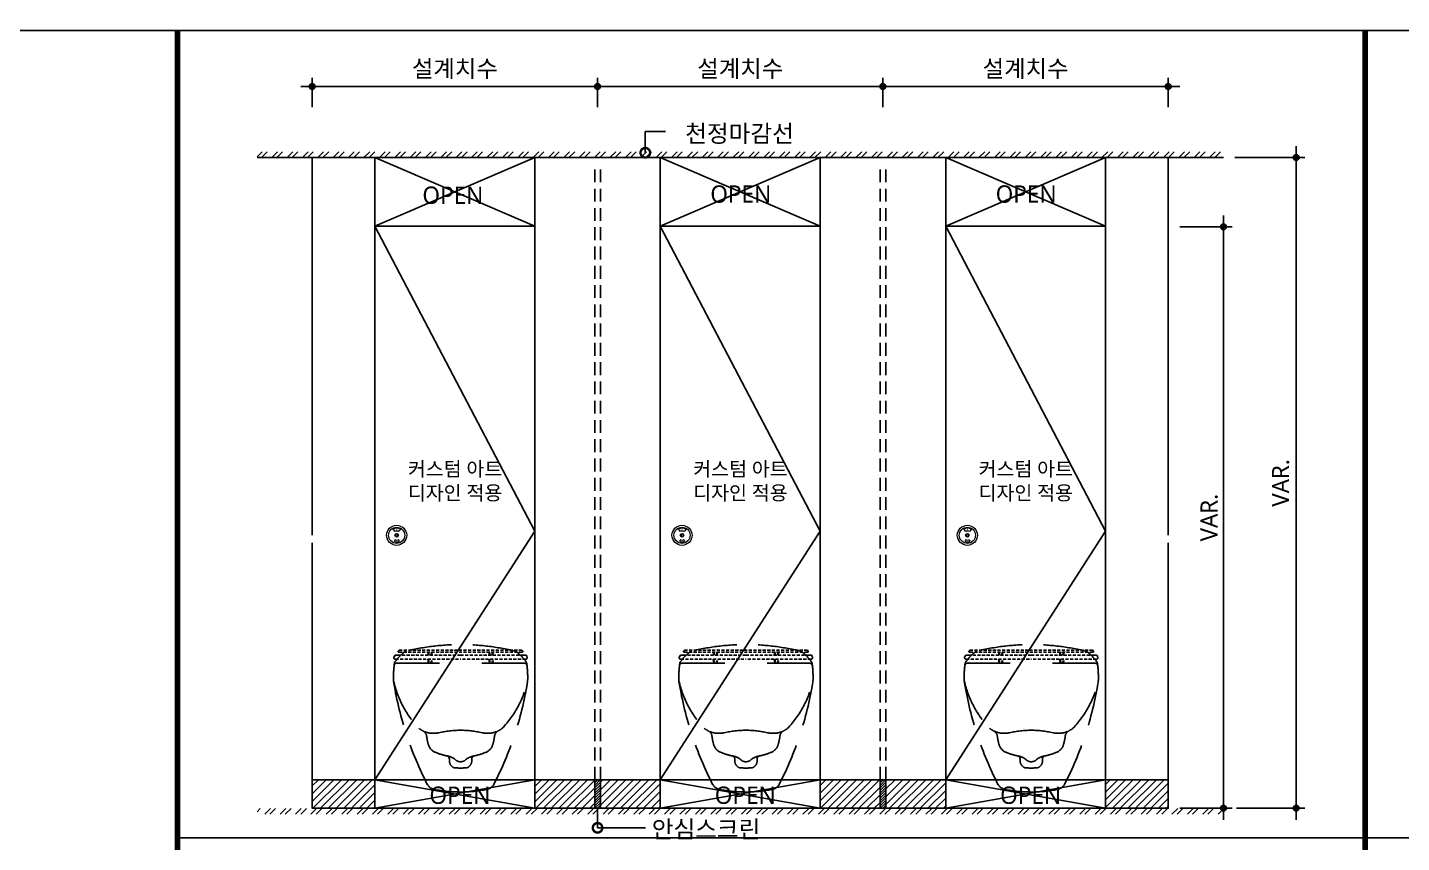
# Model space of a CAD drawing. Extents: x -256 to 8104, y -176 to 5714.
# Drawn here: x 2221 to 4629, y 4116 to 5543 of the extents above; entities that cross this region are included whole.
import ezdxf
from ezdxf.enums import TextEntityAlignment as Align

# ---------------------------------------------------------------- set-up
doc = ezdxf.new("R2010")
doc.units = 0
doc.header["$LTSCALE"] = 30
doc.linetypes.add('HIDDEN', pattern=[0.375, 0.25, -0.125])
doc.layers.get('0').update_dxf_attribs({"linetype": 'CONTINUOUS'})
doc.layers.get('DEFPOINTS').update_dxf_attribs({"linetype": 'CONTINUOUS'})
for name, color, linetype in [('curior-0Line', 252, 'CONTINUOUS'), ('DIM', 7, 'CONTINUOUS'), ('HAT', 8, 'CONTINUOUS'), ('HID', 9, 'HIDDEN'), ('문자', 3, 'CONTINUOUS'), ('부자재', 4, 'CONTINUOUS'), ('잠금쇠(회전형)', 4, 'CONTINUOUS'), ('치수', 1, 'CONTINUOUS'), ('판넬', 2, 'CONTINUOUS'), ('해치', 8, 'CONTINUOUS')]:
    doc.layers.add(name, color=color, linetype=linetype)
doc.styles.add('HDW', font='gulim.ttc')
doc.styles.add('돋움', font='malgun.ttf')
doc.dimstyles.new('10', dxfattribs={"dimscale": 10, "dimtxt": 3, "dimasz": 1, "dimexe": 1.5, "dimexo": 2, "dimgap": 1, "dimtad": 1, "dimdec": 0, "dimlunit": 6, "dimtxsty": '돋움', "dimblk": 'DIMDOT', "dimcen": -1, "dimdle": 1.5, "dimclrt": 3, "dimazin": 3, "dimtfac": 1, "dimtdec": 0, "dimtix": 1, "dimtmove": 2, "dimatfit": 3, "dimldrblk": 'DIMDOT', "dimarcsym": 0})

# ---------------------------------------------------------------- blocks, each defined once
blk = doc.blocks.new('DIMDOT')
at = {"linetype": 'Continuous'}
blk.add_line((-2, 0), (2, 0), dxfattribs=at)
for radius in [0.5, 0.25]:
    blk.add_circle((0, 0), radius, dxfattribs=at)
blk = doc.blocks.new('*D557')
at = {"layer": 'DEFPOINTS', "color": 0}
for p in [(11408.8, -1432.8), (10908.8, -1489), (11408.8, -1489)]:
    blk.add_point(p, dxfattribs=at)
at = {"layer": 'DIM', "color": 0, "lineweight": -2, "ltscale": 10}
for p, q in [((10908.8, -1469), (10908.8, -1417.8)), ((11408.8, -1469), (11408.8, -1417.8)), ((10918.8, -1432.8), (11398.8, -1432.8))]:
    blk.add_line(p, q, dxfattribs=at)
at = {"layer": 'DIM', "color": 0, "lineweight": -2, "xscale": 10, "yscale": 10, "zscale": 10, "rotation": 180}
blk.add_blockref('DIMDOT', (10908.8, -1432.8), dxfattribs=at)
at = {"layer": 'DIM', "color": 0, "lineweight": -2, "xscale": 10, "yscale": 10, "zscale": 10}
blk.add_blockref('DIMDOT', (11408.8, -1432.8), dxfattribs=at)
at = {"layer": 'DIM', "color": 3, "insert": (11158.8, -1403.1), "char_height": 30, "attachment_point": 5, "style": '돋움'}
blk.add_mtext('설계치수', dxfattribs=at)
blk = doc.blocks.new('*D558')
at = {"layer": 'DEFPOINTS', "color": 0}
for p in [(11908.8, -1432.8), (11408.8, -1489), (11908.8, -1489)]:
    blk.add_point(p, dxfattribs=at)
at = {"layer": 'DIM', "color": 0, "lineweight": -2, "ltscale": 10}
for p, q in [((11408.8, -1469), (11408.8, -1417.8)), ((11908.8, -1469), (11908.8, -1417.8)), ((11418.8, -1432.8), (11898.8, -1432.8))]:
    blk.add_line(p, q, dxfattribs=at)
at = {"layer": 'DIM', "color": 0, "lineweight": -2, "xscale": 10, "yscale": 10, "zscale": 10, "rotation": 180}
blk.add_blockref('DIMDOT', (11408.8, -1432.8), dxfattribs=at)
at = {"layer": 'DIM', "color": 0, "lineweight": -2, "xscale": 10, "yscale": 10, "zscale": 10}
blk.add_blockref('DIMDOT', (11908.8, -1432.8), dxfattribs=at)
at = {"layer": 'DIM', "color": 3, "insert": (11658.8, -1403.1), "char_height": 30, "attachment_point": 5, "style": '돋움'}
blk.add_mtext('설계치수', dxfattribs=at)
blk = doc.blocks.new('*D559')
at = {"layer": 'DEFPOINTS', "color": 0}
for p in [(12408.8, -1432.8), (11908.8, -1489), (12408.8, -1489)]:
    blk.add_point(p, dxfattribs=at)
at = {"layer": 'DIM', "color": 0, "lineweight": -2, "ltscale": 10}
for p, q in [((11908.8, -1469), (11908.8, -1417.8)), ((12408.8, -1469), (12408.8, -1417.8)), ((11918.8, -1432.8), (12398.8, -1432.8))]:
    blk.add_line(p, q, dxfattribs=at)
at = {"layer": 'DIM', "color": 0, "lineweight": -2, "xscale": 10, "yscale": 10, "zscale": 10, "rotation": 180}
blk.add_blockref('DIMDOT', (11908.8, -1432.8), dxfattribs=at)
at = {"layer": 'DIM', "color": 0, "lineweight": -2, "xscale": 10, "yscale": 10, "zscale": 10}
blk.add_blockref('DIMDOT', (12408.8, -1432.8), dxfattribs=at)
at = {"layer": 'DIM', "color": 3, "insert": (12158.8, -1403.1), "char_height": 30, "attachment_point": 5, "style": '돋움'}
blk.add_mtext('설계치수', dxfattribs=at)
blk = doc.blocks.new('*D560')
at = {"layer": 'DEFPOINTS', "color": 0}
for p in [(12408.8, -1678.7), (12408.8, -2696.9), (12505.7, -2696.9)]:
    blk.add_point(p, dxfattribs=at)
at = {"layer": 'DIM', "color": 0, "lineweight": -2, "ltscale": 10}
for p, q in [((12428.8, -1678.7), (12520.7, -1678.7)), ((12505.7, -1688.7), (12505.7, -2686.9)), ((12428.8, -2696.9), (12520.7, -2696.9))]:
    blk.add_line(p, q, dxfattribs=at)
at = {"layer": 'DIM', "color": 0, "lineweight": -2, "xscale": 10, "yscale": 10, "zscale": 10}
for p, rotation in [((12505.7, -1678.7), 90), ((12505.7, -2696.9), 270)]:
    blk.add_blockref('DIMDOT', p, dxfattribs=dict(at, rotation=rotation))
at = {"layer": 'DIM', "color": 3, "insert": (12480.5, -2187.8), "char_height": 30, "attachment_point": 5, "rotation": 90, "style": '돋움'}
blk.add_mtext('VAR.', dxfattribs=at)
blk = doc.blocks.new('A$C460A2A32')
at = {"color": 0}
for p, q in [((2.8, 20), (0.5, 16)), ((2.8, 20), (8.6, 20)), ((3.9, 10), (162.3, 10)), ((8.6, 20), (162.3, 20)), ((12.8, 32), (11.2, 30.4)), ((12.6, 27), (162.3, 27)), ((12.8, 32), (162.3, 32)), ((311.8, 32), (162.3, 32)), ((312, 27), (162.3, 27)), ((316, 20), (162.3, 20)), ((320.7, 10), (162.3, 10)), ((311.8, 32), (313.4, 30.4)), ((321.8, 20), (316, 20)), ((321.8, 20), (324.1, 16))]:
    blk.add_line(p, q, dxfattribs=at)
for centre, radius, start, end in [((3.9, 14), 4, 150.0107, 270), ((12.6, 29), 2, 135, 270), ((108.9, 28.2), 26, 182.6717, 198.4118), ((108.9, 10), 26, 180, 202.6199), ((107.4, 28.2), 23, 183.0205, 200.9186), ((107.4, 10), 23, 180, 205.7715), ((68.6, 10), 23, 334.2285, 0), ((68.6, 28.2), 23, 339.0814, 356.9795), ((67.1, 10), 26, 337.3801, 0), ((67.1, 28.2), 26, 341.5882, 357.3283), ((257.5, 28.2), 26, 182.6717, 198.4118), ((257.5, 10), 26, 180, 202.6199), ((256, 28.2), 23, 183.0205, 200.9186), ((256, 10), 23, 180, 205.7715), ((217.2, 10), 23, 334.2285, 0), ((217.2, 28.2), 23, 339.0814, 356.9795), ((215.7, 10), 26, 337.3801, 0), ((215.7, 28.2), 26, 341.5882, 357.3283), ((312, 29), 2, 270, 45), ((320.7, 14), 4, 270, 29.9893)]:
    blk.add_arc(centre, radius, start, end, dxfattribs=at)
blk = doc.blocks.new('_DOTSMALL')
at = {"color": 0, "linetype": 'ByBlock', "const_width": 0.5}
blk.add_lwpolyline([(-0.0625, 0, 1), (0.0625, 0, 1)], format="xyb", close=True, dxfattribs=at)
blk = doc.blocks.new('A$C63EC304E')
at = {"layer": '치수', "color": 1, "xscale": 2.5, "yscale": 2.5, "zscale": 2.5, "rotation": 234.3098741996962}
blk.add_blockref('_DOTSMALL', (0.31, 0.31), dxfattribs=at)
blk = doc.blocks.new('A$C2BC9653E')
at = {"layer": '치수', "xscale": 0.3333333333333333, "yscale": 0.3333333333333333, "zscale": 0.3333333333333333}
blk.add_blockref('A$C63EC304E', (0, 0), dxfattribs=at)
blk = doc.blocks.new('A$C7FC71301')
at = {"layer": '치수', "rotation": 180}
blk.add_blockref('A$C2BC9653E', (0.208, 0.208), dxfattribs=at)
blk = doc.blocks.new('A$C4A20372B')
at = {"layer": '치수'}
blk.add_blockref('A$C7FC71301', (0, 0), dxfattribs=at)
blk = doc.blocks.new('A$C566469F5')
at = {"layer": '치수'}
blk.add_blockref('A$C4A20372B', (0, 0), dxfattribs=at)
blk = doc.blocks.new('A$C7E317CD4')
at = {"layer": '해치', "xscale": 2, "yscale": 2, "zscale": 2}
blk.add_blockref('A$C566469F5', (0, 0), dxfattribs=at)
blk = doc.blocks.new('A$C601D7F27')
at = {"layer": '치수'}
blk.add_blockref('A$C7E317CD4', (0, 0), dxfattribs=at)
blk = doc.blocks.new('A$C38802C08')
at = {"layer": '치수'}
blk.add_blockref('A$C601D7F27', (0, 0), dxfattribs=at)
blk = doc.blocks.new('*D577')
at = {"layer": 'DEFPOINTS', "color": 0}
for p in [(12505.7, -1557.2), (12633.1, -1557.2), (12508.2, -2696.9)]:
    blk.add_point(p, dxfattribs=at)
at = {"layer": 'DIM', "color": 0, "lineweight": -2, "ltscale": 10}
for p, q in [((12525.7, -1557.2), (12648.1, -1557.2)), ((12633.1, -2686.9), (12633.1, -1567.2)), ((12528.2, -2696.9), (12648.1, -2696.9))]:
    blk.add_line(p, q, dxfattribs=at)
at = {"layer": 'DIM', "color": 0, "lineweight": -2, "xscale": 10, "yscale": 10, "zscale": 10}
for p, rotation in [((12633.1, -1557.2), 90), ((12633.1, -2696.9), 270)]:
    blk.add_blockref('DIMDOT', p, dxfattribs=dict(at, rotation=rotation))
at = {"layer": 'DIM', "color": 3, "insert": (12605.8, -2127.1), "char_height": 30, "attachment_point": 5, "rotation": 90, "style": '돋움'}
blk.add_mtext('VAR.', dxfattribs=at)
blk = doc.blocks.new('DESIGN-21', base_point=(8188.6, -6872.9))
h = blk.add_hatch()
h.set_pattern_fill('ANSI31', color=3, scale=3, angle=180)
h.set_pattern_definition([(225, (8227.086, -7048.667), (6.735192, -6.735192), [])])
h.paths.add_polyline_path([(11018.8, -2646.9), (10908.8, -2646.9), (10908.8, -2696.9), (11018.8, -2696.9)])
h.paths.add_polyline_path([(11403.8, -2646.9), (11298.8, -2646.9), (11298.8, -2696.9), (11403.8, -2696.9)])
h.paths.add_polyline_path([(11518.8, -2646.9), (11413.8, -2646.9), (11413.8, -2696.9), (11518.8, -2696.9)])
h.paths.add_polyline_path([(11903.8, -2646.9), (11798.8, -2646.9), (11798.8, -2696.9), (11903.8, -2696.9)])
h.paths.add_polyline_path([(12018.8, -2646.9), (11913.8, -2646.9), (11913.8, -2696.9), (12018.8, -2696.9)])
h.paths.add_polyline_path([(12408.8, -2646.9), (12298.8, -2646.9), (12298.8, -2696.9), (12408.8, -2696.9)])
h = blk.add_hatch()
h.set_pattern_fill('ANSI31', color=2, style=0)
h.set_pattern_definition([(45, (8227.086, -7048.6668), (-2.245064, 2.245064), [])])
h.paths.add_polyline_path([(11413.8, -2646.9), (11403.8, -2646.9), (11403.8, -2696.9), (11413.8, -2696.9)])
h = blk.add_hatch()
h.set_pattern_fill('ANSI31', color=2, style=0)
h.set_pattern_definition([(45, (8727.086, -7048.6668), (-2.245064, 2.245064), [])])
h.paths.add_polyline_path([(11913.8, -2646.9), (11903.8, -2646.9), (11903.8, -2696.9), (11913.8, -2696.9)])
at = {"layer": 'HAT'}
h = blk.add_hatch(dxfattribs=at)
h.set_pattern_fill('ANSI32', color=256, scale=2, style=0)
h.set_pattern_definition([(45, (-427.283, -7190.143), (-13.470384, 13.470384), []), (45, (-418.303, -7190.143), (-13.470384, 13.470384), [])])
h.paths.add_polyline_path([(10812.1, -1547.2), (12505.7, -1547.2), (12505.7, -1557.2), (10812.1, -1557.2)])
h = blk.add_hatch(dxfattribs=at)
h.set_pattern_fill('ANSI32', color=256, scale=2, style=0)
h.set_pattern_definition([(45, (-427.283, -7008.163), (-13.470384, 13.470384), []), (45, (-418.303, -7008.163), (-13.470384, 13.470384), [])])
h.paths.add_polyline_path([(10812.1, -2707.4), (12505.7, -2707.4), (12505.7, -2697.4), (10812.1, -2697.4)])
at = {"color": 2}
for p, q in [((10812.1, -1557.2), (12505.7, -1557.2)), ((11298.8, -2646.9), (11298.8, -2696.9)), ((11403.8, -2646.9), (11403.8, -2696.9)), ((11903.8, -2646.9), (11903.8, -2696.9)), ((12018.8, -2646.9), (12018.8, -2696.9))]:
    blk.add_line(p, q, dxfattribs=at)
for p, q in [((10908.8, -2218.3), (10908.8, -1557.2)), ((12408.8, -2218.3), (12408.8, -1557.2)), ((10908.8, -2232.1), (10908.8, -2696.9)), ((12408.8, -2232.1), (12408.8, -2696.9)), ((10908.8, -2696.9), (12408.8, -2696.9))]:
    blk.add_line(p, q)
at = {"color": 8}
blk.add_line((10672.7, -2748.7), (14020.5, -2748.7), dxfattribs=at)
at = {"color": 2}
for points in [[(8187.9, -1334.5), (15440.2, -1334.5), (15440.2, -6872.8), (8187.9, -6872.8)], [(8187.9, -1334.5), (15440.2, -1334.5), (15440.2, -6872.8), (8187.9, -6872.8)], [(8187.9, -1334.5), (16169.8, -1334.5), (16169.8, -6872.8), (8187.9, -6872.8)], [(11018.8, -2646.9), (10908.8, -2646.9), (10908.8, -2696.9), (11018.8, -2696.9)], [(11518.8, -2646.9), (11298.8, -2646.9), (11298.8, -2696.9), (11518.8, -2696.9)], [(11413.8, -2646.9), (11403.8, -2646.9), (11403.8, -2696.9), (11413.8, -2696.9)], [(11798.8, -2646.9), (12018.8, -2646.9), (12018.8, -2696.9), (11798.8, -2696.9)], [(11913.8, -2646.9), (11903.8, -2646.9), (11903.8, -2696.9), (11913.8, -2696.9)], [(12298.8, -2646.9), (12408.8, -2646.9), (12408.8, -2696.9), (12298.8, -2696.9)]]:
    blk.add_lwpolyline(points, close=True, dxfattribs=at)
at = {"color": 8, "const_width": 10}
for points in [[(10672.7, -4103.7), (10672.7, -1334.5)], [(12753.7, -4103.7), (12753.7, -1334.5)]]:
    blk.add_lwpolyline(points, dxfattribs=at)
at = {"layer": 'HID', "ltscale": 3}
for p, q in [((11403.8, -2646.9), (11403.8, -1568.2)), ((11413.8, -2646.9), (11413.8, -1568.2)), ((11903.8, -2646.9), (11903.8, -1568.2)), ((11913.8, -2646.9), (11913.8, -1568.2))]:
    blk.add_line(p, q, dxfattribs=at)
at = {"layer": 'HID', "ltscale": 10}
for p, q in [((11056.6, -2442.9), (11168.8, -2442.9)), ((11281, -2442.9), (11168.8, -2442.9)), ((11556.6, -2442.9), (11668.8, -2442.9)), ((11781, -2442.9), (11668.8, -2442.9)), ((12056.6, -2442.9), (12168.8, -2442.9)), ((12281, -2442.9), (12168.8, -2442.9))]:
    blk.add_line(p, q, dxfattribs=at)
for centre, radius, start, end in [((11126.4, -2493.6), 90, 128.0065, 143.1013), ((11074.7, -2427.5), 6, 103.9579, 128.0065), ((11168.8, -2813.3), 403.1, 76.2923, 103.7077), ((11262.9, -2427.5), 6, 51.9935, 76.0421), ((11211.2, -2493.6), 90, 36.8987, 51.9935), ((11626.4, -2493.6), 90, 128.0065, 143.1013), ((11574.7, -2427.5), 6, 103.9579, 128.0065), ((11668.8, -2813.3), 403.1, 76.2923, 103.7077), ((11762.9, -2427.5), 6, 51.9935, 76.0421), ((11711.2, -2493.6), 90, 36.8987, 51.9935), ((12126.4, -2493.6), 90, 128.0065, 143.1013), ((12074.7, -2427.5), 6, 103.9579, 128.0065), ((12168.8, -2813.3), 403.1, 76.2923, 103.7077), ((12262.9, -2427.5), 6, 51.9935, 76.0421), ((12211.2, -2493.6), 90, 36.8987, 51.9935), ((11231.2, -2467.4), 180, 172.4918, 181.055), ((11056.6, -2447.1), 4.2, 90, 173.3826), ((11061.7, -2445), 9, 143.1013, 172.4918), ((11281, -2447.1), 4.2, 6.6174, 90), ((11275.9, -2445), 9, 7.5082, 36.8987), ((11106.4, -2467.4), 180, 358.945, 7.5082), ((11731.2, -2467.4), 180, 172.4918, 181.055), ((11556.6, -2447.1), 4.2, 90, 173.3826), ((11561.7, -2445), 9, 143.1013, 172.4918), ((11781, -2447.1), 4.2, 6.6174, 90), ((11775.9, -2445), 9, 7.5082, 36.8987), ((11606.4, -2467.4), 180, 358.945, 7.5082), ((12231.2, -2467.4), 180, 172.4918, 181.055), ((12056.6, -2447.1), 4.2, 90, 173.3826), ((12061.7, -2445), 9, 143.1013, 172.4918), ((12281, -2447.1), 4.2, 6.6174, 90), ((12275.9, -2445), 9, 7.5082, 36.8987), ((12106.4, -2467.4), 180, 358.945, 7.5082), ((11093.2, -2469.9), 42, 181.055, 190.5892), ((11224.1, -2434.9), 177, 192.809, 223.5419), ((11646.2, -2379.7), 602.3, 189.3568, 207.2383), ((10691.4, -2379.7), 602.3, 332.7617, 350.6432), ((11113.5, -2434.9), 177, 316.4581, 347.191), ((11244.4, -2469.9), 42, 349.4108, 358.945), ((11593.2, -2469.9), 42, 181.055, 190.5892), ((11724.1, -2434.9), 177, 192.809, 223.5419), ((12146.2, -2379.7), 602.3, 189.3568, 207.2383), ((11191.4, -2379.7), 602.3, 332.7617, 350.6432), ((11613.5, -2434.9), 177, 316.4581, 347.191), ((11744.4, -2469.9), 42, 349.4108, 358.945), ((12093.2, -2469.9), 42, 181.055, 190.5892), ((12224.1, -2434.9), 177, 192.809, 223.5419), ((12646.2, -2379.7), 602.3, 189.3568, 207.2383), ((11691.4, -2379.7), 602.3, 332.7617, 350.6432), ((12113.5, -2434.9), 177, 316.4581, 347.191), ((12244.4, -2469.9), 42, 349.4108, 358.945), ((11121.4, -2523.6), 42, 232.3598, 243.5689), ((11097.4, -2572), 12, 6.9609, 63.5689), ((11121.4, -2523.6), 42, 248.0565, 282.8609), ((11199.7, -2559.5), 91.1, 186.9609, 196.5836), ((11168.8, -2731.3), 171, 90, 102.8609), ((11168.8, -2731.3), 171, 77.1391, 90), ((11216.2, -2523.6), 42, 257.1391, 291.9435), ((11137.9, -2559.5), 91.1, 343.4164, 353.0391), ((11240.2, -2572), 12, 116.4311, 173.0391), ((11216.2, -2523.6), 42, 296.4311, 307.6402), ((11621.4, -2523.6), 42, 232.3598, 243.5689), ((11597.4, -2572), 12, 6.9609, 63.5689), ((11621.4, -2523.6), 42, 248.0565, 282.8609), ((11699.7, -2559.5), 91.1, 186.9609, 196.5836), ((11668.8, -2731.3), 171, 90, 102.8609), ((11668.8, -2731.3), 171, 77.1391, 90), ((11716.2, -2523.6), 42, 257.1391, 291.9435), ((11637.9, -2559.5), 91.1, 343.4164, 353.0391), ((11740.2, -2572), 12, 116.4311, 173.0391), ((11716.2, -2523.6), 42, 296.4311, 307.6402), ((12121.4, -2523.6), 42, 232.3598, 243.5689), ((12097.4, -2572), 12, 6.9609, 63.5689), ((12121.4, -2523.6), 42, 248.0565, 282.8609), ((12199.7, -2559.5), 91.1, 186.9609, 196.5836), ((12168.8, -2731.3), 171, 90, 102.8609), ((12168.8, -2731.3), 171, 77.1391, 90), ((12216.2, -2523.6), 42, 257.1391, 291.9435), ((12137.9, -2559.5), 91.1, 343.4164, 353.0391), ((12240.2, -2572), 12, 116.4311, 173.0391), ((12216.2, -2523.6), 42, 296.4311, 307.6402), ((11132.5, -2579.5), 21, 196.5836, 247.6201), ((11168.8, -2491.3), 116.3, 247.6201, 258.9228), ((11168.8, -2491.3), 116.3, 281.0772, 292.3799), ((11205.1, -2579.5), 21, 292.3799, 343.4164), ((11632.5, -2579.5), 21, 196.5836, 247.6201), ((11668.8, -2491.3), 116.3, 247.6201, 258.9228), ((11668.8, -2491.3), 116.3, 281.0772, 292.3799), ((11705.1, -2579.5), 21, 292.3799, 343.4164), ((12132.5, -2579.5), 21, 196.5836, 247.6201), ((12168.8, -2491.3), 116.3, 247.6201, 258.9228), ((12168.8, -2491.3), 116.3, 281.0772, 292.3799), ((12205.1, -2579.5), 21, 292.3799, 343.4164), ((11143.3, -2611), 6, 0, 77.9673), ((11140.7, -2634.9), 30, 49.4621, 78.9228), ((11162.7, -2613.4), 13.6, 169.8446, 248.5821), ((11168.8, -2602.1), 13.3, 229.4621, 270), ((11168.8, -2602.1), 13.3, 270, 310.5379), ((11196.9, -2634.9), 30, 101.0772, 130.5379), ((11174.9, -2613.4), 13.6, 291.4179, 10.1554), ((11194.3, -2611), 6, 102.0327, 180), ((11643.3, -2611), 6, 0, 77.9673), ((11640.7, -2634.9), 30, 49.4621, 78.9228), ((11662.7, -2613.4), 13.6, 169.8446, 248.5821), ((11668.8, -2602.1), 13.3, 229.4621, 270), ((11668.8, -2602.1), 13.3, 270, 310.5379), ((11696.9, -2634.9), 30, 101.0772, 130.5379), ((11674.9, -2613.4), 13.6, 291.4179, 10.1554), ((11694.3, -2611), 6, 102.0327, 180), ((12143.3, -2611), 6, 0, 77.9673), ((12140.7, -2634.9), 30, 49.4621, 78.9228), ((12162.7, -2613.4), 13.6, 169.8446, 248.5821), ((12168.8, -2602.1), 13.3, 229.4621, 270), ((12168.8, -2602.1), 13.3, 270, 310.5379), ((12196.9, -2634.9), 30, 101.0772, 130.5379), ((12174.9, -2613.4), 13.6, 291.4179, 10.1554), ((12194.3, -2611), 6, 102.0327, 180), ((11168.8, -2455.4), 171, 266.2838, 270), ((11168.8, -2455.4), 171, 270, 273.7162), ((11668.8, -2455.4), 171, 266.2838, 270), ((11668.8, -2455.4), 171, 270, 273.7162), ((12168.8, -2455.4), 171, 266.2838, 270), ((12168.8, -2455.4), 171, 270, 273.7162), ((11126.2, -2646.2), 18, 210.6249, 258.7833), ((11168.8, -2431.4), 237, 258.7833, 270), ((11168.8, -2431.4), 237, 270, 281.2167), ((11211.4, -2646.2), 18, 281.2167, 329.3751), ((11626.2, -2646.2), 18, 210.6249, 258.7833), ((11668.8, -2431.4), 237, 258.7833, 270), ((11668.8, -2431.4), 237, 270, 281.2167), ((11711.4, -2646.2), 18, 281.2167, 329.3751), ((12126.2, -2646.2), 18, 210.6249, 258.7833), ((12168.8, -2431.4), 237, 258.7833, 270), ((12168.8, -2431.4), 237, 270, 281.2167), ((12211.4, -2646.2), 18, 281.2167, 329.3751)]:
    blk.add_arc(centre, radius, start, end, dxfattribs=at)
at = {"layer": '부자재', "color": 3}
blk.add_line((12408.8, -1557.2), (10908.8, -1557.2), dxfattribs=at)
blk.add_line((12408.8, -1557.2), (10908.8, -1557.2), dxfattribs=at)
at = {"layer": '잠금쇠(회전형)', "linetype": 'Continuous', "lineweight": 15}
for p, q in [((11050.2, -2208.2), (11053.8, -2212.2)), ((11063.9, -2208.2), (11060.3, -2212.2)), ((11550.2, -2208.2), (11553.8, -2212.2)), ((11563.9, -2208.2), (11560.3, -2212.2)), ((12050.2, -2208.2), (12053.8, -2212.2)), ((12063.9, -2208.2), (12060.3, -2212.2)), ((11053.5, -2227.4), (11053.1, -2228.6)), ((11055.4, -2215.9), (11055.4, -2221.7)), ((11058.1, -2216), (11058.1, -2221.8)), ((11060.6, -2227.4), (11061, -2228.6)), ((11553.5, -2227.4), (11553.1, -2228.6)), ((11555.4, -2215.9), (11555.4, -2221.7)), ((11558.1, -2216), (11558.1, -2221.8)), ((11560.6, -2227.4), (11561, -2228.6)), ((12053.5, -2227.4), (12053.1, -2228.6)), ((12055.4, -2215.9), (12055.4, -2221.7)), ((12058.1, -2216), (12058.1, -2221.8)), ((12060.6, -2227.4), (12061, -2228.6))]:
    blk.add_line(p, q, dxfattribs=at)
for centre, radius in [((11056.8, -2218.8), 17.6), ((11056.8, -2218.8), 14.1), ((11556.8, -2218.8), 17.6), ((11556.8, -2218.8), 14.1), ((12056.8, -2218.8), 17.6), ((12056.8, -2218.8), 14.1), ((11056.8, -2218.8), 3.21), ((11556.8, -2218.8), 3.21), ((12056.8, -2218.8), 3.21)]:
    blk.add_circle(centre, radius, dxfattribs=at)
for centre, radius, start, end in [((11057.1, -2220.6), 14.1, 61.0478, 118.9522), ((11057.1, -2218.2), 6.81, 61.8696, 118.1304), ((11557.1, -2220.6), 14.1, 61.0478, 118.9522), ((11557.1, -2218.2), 6.81, 61.8696, 118.1304), ((12057.1, -2220.6), 14.1, 61.0478, 118.9522), ((12057.1, -2218.2), 6.81, 61.8696, 118.1304), ((11054, -2228.9), 0.98, 160.8571, 255.4685), ((11054.4, -2227.7), 0.98, 72.2332, 160.8571), ((11057.1, -2217.1), 13.2, 255.4685, 284.5315), ((11057.1, -2219.4), 7.75, 252.2332, 287.7668), ((11059.7, -2227.7), 0.98, 19.1429, 107.7668), ((11060.1, -2228.9), 0.98, 284.5315, 19.1429), ((11554, -2228.9), 0.98, 160.8571, 255.4685), ((11554.4, -2227.7), 0.98, 72.2332, 160.8571), ((11557.1, -2217.1), 13.2, 255.4685, 284.5315), ((11557.1, -2219.4), 7.75, 252.2332, 287.7668), ((11559.7, -2227.7), 0.98, 19.1429, 107.7668), ((11560.1, -2228.9), 0.98, 284.5315, 19.1429), ((12054, -2228.9), 0.98, 160.8571, 255.4685), ((12054.4, -2227.7), 0.98, 72.2332, 160.8571), ((12057.1, -2217.1), 13.2, 255.4685, 284.5315), ((12057.1, -2219.4), 7.75, 252.2332, 287.7668), ((12059.7, -2227.7), 0.98, 19.1429, 107.7668), ((12060.1, -2228.9), 0.98, 284.5315, 19.1429)]:
    blk.add_arc(centre, radius, start, end, dxfattribs=at)
at = {"layer": '치수'}
for p, q in [((11492.5, -1548.6), (11492.5, -1511.4)), ((11492.5, -1511.4), (11527.6, -1511.4)), ((11018.8, -1557.2), (11298.8, -1677.3)), ((11298.8, -1557.2), (11018.8, -1677.3)), ((11518.8, -1557.2), (11798.8, -1677.3)), ((11798.8, -1557.2), (11518.8, -1677.3)), ((12018.8, -1557.2), (12298.8, -1677.3)), ((12298.8, -1557.2), (12018.8, -1677.3)), ((11298.8, -2211.6), (11018.8, -1677.3)), ((11798.8, -2211.6), (11518.8, -1677.3)), ((12298.8, -2211.6), (12018.8, -1677.3)), ((11298.8, -2211.6), (11018.8, -2646.9)), ((11798.8, -2211.6), (11518.8, -2646.9)), ((12298.8, -2211.6), (12018.8, -2646.9)), ((11018.8, -2646.9), (11298.8, -2696.9)), ((11298.8, -2646.9), (11018.8, -2696.9)), ((11518.8, -2646.9), (11798.8, -2696.9)), ((11798.8, -2646.9), (11518.8, -2696.9)), ((12018.8, -2646.9), (12298.8, -2696.9)), ((12298.8, -2646.9), (12018.8, -2696.9)), ((11408.8, -2696.9), (11408.8, -2731.2)), ((11492.9, -2731.2), (11408.8, -2731.2))]:
    blk.add_line(p, q, dxfattribs=at)
at = {"layer": '판넬', "color": 3}
for p, q in [((11018.8, -1677.3), (11018.8, -1557.2)), ((11298.8, -1677.3), (11298.8, -1557.2)), ((11518.8, -1677.3), (11518.8, -1557.2)), ((11798.8, -1677.3), (11798.8, -1557.2)), ((12018.8, -1677.3), (12018.8, -1557.2)), ((12298.8, -1677.3), (12298.8, -1557.2)), ((11018.8, -2646.9), (10908.8, -2646.9)), ((11518.8, -2646.9), (11298.8, -2646.9)), ((11518.8, -2646.9), (11418.8, -2646.9)), ((12018.8, -2646.9), (11798.8, -2646.9)), ((12408.8, -2646.9), (12298.8, -2646.9))]:
    blk.add_line(p, q, dxfattribs=at)
at = {"layer": '판넬'}
for p, q in [((11298.8, -1677.3), (11018.8, -1677.3)), ((11018.8, -1677.3), (11018.8, -2646.9)), ((11298.8, -1677.3), (11298.8, -2603.8)), ((11798.8, -1677.3), (11518.8, -1677.3)), ((11518.8, -1677.3), (11518.8, -2646.9)), ((11798.8, -1677.3), (11798.8, -2603.8)), ((12018.8, -1677.3), (12018.8, -2646.9)), ((12298.8, -1677.3), (12018.8, -1677.3)), ((12298.8, -1677.3), (12298.8, -2603.8)), ((11798.8, -1781.9), (11798.8, -1794.3)), ((12298.8, -1781.9), (12298.8, -1794.3)), ((11298.8, -2603.8), (11298.8, -2646.9)), ((11798.8, -2603.8), (11798.8, -2646.9)), ((12298.8, -2603.8), (12298.8, -2646.9)), ((11298.8, -2646.9), (11018.8, -2646.9)), ((11798.8, -2646.9), (11518.8, -2646.9)), ((12298.8, -2646.9), (12018.8, -2646.9))]:
    blk.add_line(p, q, dxfattribs=at)
at = {"layer": '판넬', "color": 4}
blk.add_line((12018.8, -2646.9), (11918.8, -2646.9), dxfattribs=at)
at = {"layer": 'HID', "ltscale": 10, "xscale": 0.7200000000011642, "yscale": 0.7200000000011642, "zscale": 0.7200000000011642}
for p in [(11051.9, -2443.1), (11551.9, -2443.1), (12051.9, -2443.1)]:
    blk.add_blockref('A$C460A2A32', p, dxfattribs=at)
at = {"layer": '해치', "xscale": -20, "yscale": 20, "zscale": 20, "rotation": 180}
blk.add_blockref('A$C38802C08', (11488.3, -1544.6), dxfattribs=at)
at = {"layer": '해치', "xscale": -20, "yscale": 20, "zscale": 20}
blk.add_blockref('A$C38802C08', (11413, -2735.3), dxfattribs=at)
at = {"layer": 'curior-0Line', "color": 3, "char_height": 25, "width": 331.909, "attachment_point": 1}
for insert in [(11076.5, -2090.3), (11576.5, -2090.3), (12076.5, -2090.3)]:
    blk.add_mtext('{\\f맑은 고딕;커스텀 아트 \\P디자인 적용}', dxfattribs=dict(at, insert=insert))
at = {"layer": '문자', "style": '돋움'}
for s, p in [('천정마감선', (11657.6, -1514.9)), ('OPEN', (11155.3, -1623.2)), ('OPEN', (11659.8, -1621.2)), ('OPEN', (12159.8, -1621.2)), ('OPEN', (11167.6, -2674)), ('OPEN', (11667.6, -2674)), ('OPEN', (12167.6, -2674)), ('안심스크린', (11599, -2732.9))]:
    blk.add_text(s, height=30.34, dxfattribs=at).set_placement(p, align=Align.MIDDLE)
at = {"layer": '잠금쇠(회전형)', "linetype": 'Continuous', "lineweight": 15, "style": 'HDW', "width": 0.659278}
for p, p2 in [((11053.9, -2210.3), (11060.1, -2210.3)), ((11553.9, -2210.3), (11560.1, -2210.3)), ((12053.9, -2210.3), (12060.1, -2210.3))]:
    blk.add_text('사용중', height=2.3, dxfattribs=at).set_placement(p, p2, align=Align.FIT)
at = {"layer": 'DIM', "ltscale": 10}
for base, p1, p2, picture, middle in [((11408.8, -1432.8), (10908.8, -1489), (11408.8, -1489), '*D557', (11158.8, -1403.1)), ((11908.8, -1432.8), (11408.8, -1489), (11908.8, -1489), '*D558', (11658.8, -1403.1)), ((12408.8, -1432.8), (11908.8, -1489), (12408.8, -1489), '*D559', (12158.8, -1403.1))]:
    dim = blk.add_linear_dim(base=base, p1=p1, p2=p2, text='설계치수', dimstyle='10', override={"dimtxsty": '돋움'}, dxfattribs=at)
    dim.commit()
    dim.dimension.update_dxf_attribs({"geometry": picture, "text_midpoint": middle})
dim = blk.add_linear_dim(base=(12633.1, -1557.2), p1=(12508.2, -2696.9), p2=(12505.7, -1557.2), angle=90, text='VAR.', dimstyle='10', dxfattribs=at)
dim.commit()
dim.dimension.update_dxf_attribs({"geometry": '*D577', "text_midpoint": (12605.8, -2127.1), "dimtype": 160})
dim = blk.add_linear_dim(base=(12505.7, -2696.9), p1=(12408.8, -1678.7), p2=(12408.8, -2696.9), angle=90, text='VAR.', dimstyle='10', override={"dimtxt": 3, "dimtxsty": '돋움'}, dxfattribs=at)
dim.commit()
dim.dimension.update_dxf_attribs({"geometry": '*D560', "text_midpoint": (12480.5, -2187.8)})

msp = doc.modelspace()

# ---------------------------------------------------------------- block references
msp.add_blockref('DESIGN-21', (0, 0))

doc.saveas('drawing.dxf')
